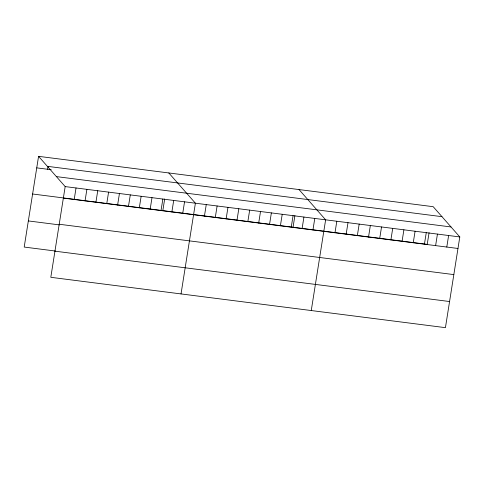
<?xml version="1.0" encoding="UTF-8"?>
<svg xmlns="http://www.w3.org/2000/svg" width="484" height="484" viewBox="0 0 484 484"><rect width="100%" height="100%" fill="white"/><g stroke="black" fill="none" stroke-linecap="round" stroke-linejoin="round"><path stroke-width="0.73" d="M38.569 156.338L65.177 186.588L50.808 277.308L445.431 327.662L459.8 236.942L433.192 206.692L38.569 156.338L24.2 247.058L55.309 251.027M47.595 169.255L48.049 166.369M74.203 199.499L76.03 187.974M85.057 200.884L86.884 189.359M95.911 202.27L97.738 190.738M106.758 203.655L108.585 192.124M117.612 205.041L119.439 193.509M128.466 206.426L130.293 194.895M139.319 207.811L141.147 196.28M150.167 209.197L151.994 197.666M161.021 210.582L162.848 199.051M162.83 210.619L164.669 199.003M171.874 211.962L173.702 200.436M182.728 213.347L184.549 201.816M181.034 293.927L195.403 203.201L168.795 172.951M204.429 216.118L206.257 204.587M215.283 217.504L217.11 205.972M226.137 218.889L227.958 207.358M236.985 220.274L238.812 208.743M247.838 221.66L249.665 210.129M258.692 223.045L260.519 211.514M269.54 224.425L271.367 212.899M280.393 225.81L282.22 214.279M291.247 227.196L293.074 215.664M293.056 227.232L294.895 215.622M302.101 228.581L303.928 217.05M312.948 229.967L314.775 218.435M311.26 310.54L325.629 219.821L299.021 189.571M334.982 232.78L336.81 221.248M346.163 234.202L347.99 222.676M357.343 235.629L359.17 224.104M368.524 237.057L370.351 225.526M379.71 238.485L381.531 226.954M390.89 239.913L392.712 228.381M402.071 241.341L403.898 229.809M413.251 242.762L415.078 231.237M424.432 244.19L426.259 232.659M429.066 232.743L427.227 244.353L32.603 193.999M435.612 245.618L437.439 234.087M446.792 247.046L448.62 235.514M47.347 166.321L441.971 216.675M36.742 167.869L51.213 169.715M56.398 176.606L451.021 226.96M65.177 186.588L459.8 236.942M63.356 198.119L457.973 248.473M59.211 224.249L453.835 274.603M28.338 220.928L59.447 224.897M54.952 251.172L449.569 301.532"/></g></svg>
